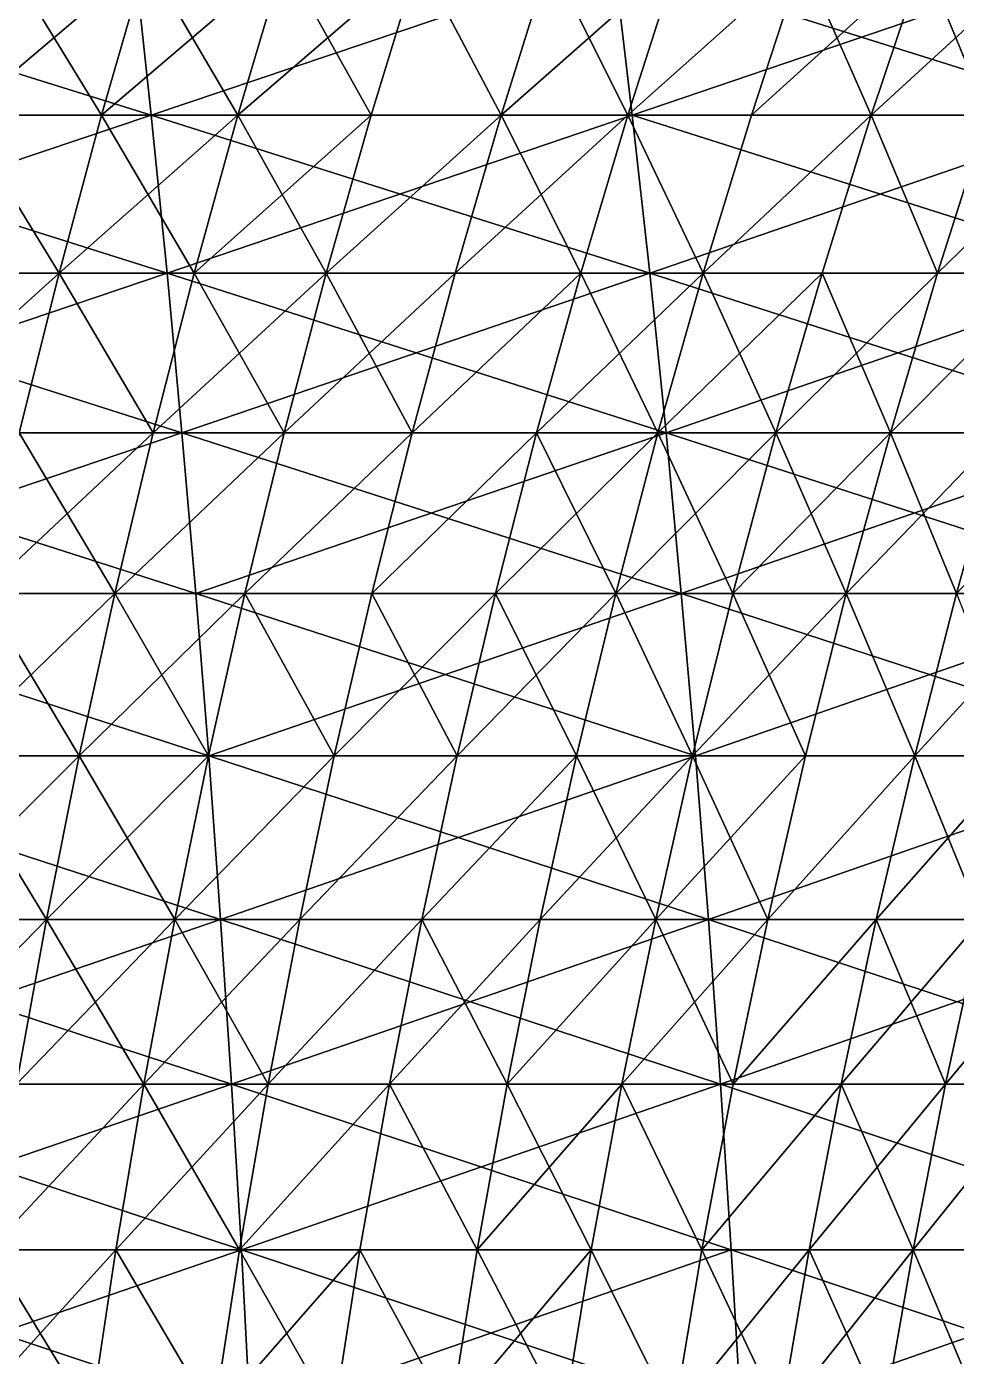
# Model space of a CAD drawing. Header units: millimetres. Extents: x -3250 to 6200, y -3250 to 3250.
# Drawn here: x 4362.1 to 4470.9, y 165.6 to 321.1 of the extents above; entities that cross this region are included whole.
import ezdxf

# ---------------------------------------------------------------- set-up
doc = ezdxf.new("R2010")
doc.units = ezdxf.units.MM
doc.header["$MEASUREMENT"] = 0
doc.layers.add('MESH_3D', color=2, linetype='CONTINUOUS')

msp = doc.modelspace()

# ---------------------------------------------------------------- linework, layer by layer
at = {"layer": 'MESH_3D'}
for points in [[(4318.3, 329.03, 529.19), (4376.72, 310.75, 535.09), (4320.07, 310.75, 521.42)], [(4318.3, 329.03, 529.19), (4374.75, 329.03, 542.82), (4376.72, 310.75, 535.09)], [(4374.75, 329.03, 26157.18), (4318.3, 329.03, 26170.81), (4320.07, 310.75, 26178.58)], [(4374.75, 329.03, 26157.18), (4320.07, 310.75, 26178.58), (4376.72, 310.75, 26164.91)], [(4354.61, 310.75, 2139.04), (4370.92, 310.75, 2153.07), (4376.19, 329.03, 2147.09)], [(4354.61, 310.75, 2139.04), (4376.19, 329.03, 2147.09), (4359.74, 329.03, 2132.93)], [(4370.92, 310.75, 24546.93), (4354.61, 310.75, 24560.96), (4359.74, 329.03, 24567.07)], [(4370.92, 310.75, 24546.93), (4359.74, 329.03, 24567.07), (4376.19, 329.03, 24552.91)], [(4370.92, 310.75, 2153.07), (4386.87, 310.75, 2167.51), (4392.29, 329.03, 2161.66)], [(4370.92, 310.75, 2153.07), (4392.29, 329.03, 2161.66), (4376.19, 329.03, 2147.09)], [(4386.87, 310.75, 24532.49), (4370.92, 310.75, 24546.93), (4376.19, 329.03, 24552.91)], [(4374.75, 329.03, 542.82), (4430.84, 329.03, 557.85), (4376.72, 310.75, 535.09)], [(4430.84, 329.03, 26142.15), (4374.75, 329.03, 26157.18), (4376.72, 310.75, 26164.91)], [(4386.87, 310.75, 24532.49), (4376.19, 329.03, 24552.91), (4392.29, 329.03, 24538.34)], [(4376.72, 310.75, 535.09), (4430.84, 329.03, 557.85), (4433, 310.75, 550.17)], [(4430.84, 329.03, 26142.15), (4376.72, 310.75, 26164.91), (4433, 310.75, 26149.83)], [(4386.87, 310.75, 2167.51), (4402.45, 310.75, 2182.34), (4408.02, 329.03, 2176.63)], [(4386.87, 310.75, 2167.51), (4408.02, 329.03, 2176.63), (4392.29, 329.03, 2161.66)], [(4402.45, 310.75, 24517.66), (4386.87, 310.75, 24532.49), (4392.29, 329.03, 24538.34)], [(4402.45, 310.75, 24517.66), (4392.29, 329.03, 24538.34), (4408.02, 329.03, 24523.37)], [(4402.45, 310.75, 2182.34), (4417.66, 310.75, 2197.55), (4408.02, 329.03, 2176.63)], [(4417.66, 310.75, 24502.45), (4402.45, 310.75, 24517.66), (4408.02, 329.03, 24523.37)], [(4408.02, 329.03, 2176.63), (4417.66, 310.75, 2197.55), (4423.37, 329.03, 2191.98)], [(4417.66, 310.75, 24502.45), (4408.02, 329.03, 24523.37), (4423.37, 329.03, 24508.02)], [(4417.66, 310.75, 2197.55), (4432.49, 310.75, 2213.13), (4438.34, 329.03, 2207.71)], [(4417.66, 310.75, 2197.55), (4438.34, 329.03, 2207.71), (4423.37, 329.03, 2191.98)], [(4432.49, 310.75, 24486.87), (4417.66, 310.75, 24502.45), (4423.37, 329.03, 24508.02)], [(4432.49, 310.75, 24486.87), (4423.37, 329.03, 24508.02), (4438.34, 329.03, 24492.29)], [(4430.84, 329.03, 557.85), (4488.9, 310.75, 566.65), (4433, 310.75, 550.17)], [(4430.84, 329.03, 557.85), (4486.55, 329.03, 574.28), (4488.9, 310.75, 566.65)], [(4486.55, 329.03, 26125.72), (4430.84, 329.03, 26142.15), (4433, 310.75, 26149.83)], [(4432.49, 310.75, 2213.13), (4446.93, 310.75, 2229.08), (4452.91, 329.03, 2223.81)], [(4432.49, 310.75, 2213.13), (4452.91, 329.03, 2223.81), (4438.34, 329.03, 2207.71)], [(4452.91, 329.03, 24476.19), (4432.49, 310.75, 24486.87), (4438.34, 329.03, 24492.29)], [(4446.93, 310.75, 24470.92), (4432.49, 310.75, 24486.87), (4452.91, 329.03, 24476.19)], [(4486.55, 329.03, 26125.72), (4433, 310.75, 26149.83), (4488.9, 310.75, 26133.35)], [(4446.93, 310.75, 2229.08), (4460.96, 310.75, 2245.39), (4467.07, 329.03, 2240.26)], [(4446.93, 310.75, 2229.08), (4467.07, 329.03, 2240.26), (4452.91, 329.03, 2223.81)], [(4460.96, 310.75, 24454.61), (4446.93, 310.75, 24470.92), (4452.91, 329.03, 24476.19)], [(4460.96, 310.75, 24454.61), (4452.91, 329.03, 24476.19), (4467.07, 329.03, 24459.74)], [(4460.96, 310.75, 2245.39), (4480.82, 329.03, 2257.07), (4467.07, 329.03, 2240.26)], [(4460.96, 310.75, 2245.39), (4474.58, 310.75, 2262.04), (4480.82, 329.03, 2257.07)], [(4474.58, 310.75, 24437.96), (4460.96, 310.75, 24454.61), (4467.07, 329.03, 24459.74)], [(4474.58, 310.75, 24437.96), (4467.07, 329.03, 24459.74), (4480.82, 329.03, 24442.93)], [(4320.07, 310.75, 521.42), (4378.57, 292.27, 527.81), (4321.74, 292.27, 514.09)], [(4320.07, 310.75, 521.42), (4376.72, 310.75, 535.09), (4378.57, 292.27, 527.81)], [(4376.72, 310.75, 26164.91), (4320.07, 310.75, 26178.58), (4321.74, 292.27, 26185.91)], [(4376.72, 310.75, 26164.91), (4321.74, 292.27, 26185.91), (4378.57, 292.27, 26172.19)], [(4349.78, 292.27, 2144.8), (4365.94, 292.27, 2158.71), (4354.61, 310.75, 2139.04)], [(4365.94, 292.27, 24541.29), (4349.78, 292.27, 24555.2), (4354.61, 310.75, 24560.96)], [(4354.61, 310.75, 2139.04), (4365.94, 292.27, 2158.71), (4370.92, 310.75, 2153.07)], [(4365.94, 292.27, 24541.29), (4354.61, 310.75, 24560.96), (4370.92, 310.75, 24546.93)], [(4365.94, 292.27, 2158.71), (4381.75, 292.27, 2173.02), (4370.92, 310.75, 2153.07)], [(4386.87, 310.75, 24532.49), (4365.94, 292.27, 24541.29), (4370.92, 310.75, 24546.93)], [(4381.75, 292.27, 24526.98), (4365.94, 292.27, 24541.29), (4386.87, 310.75, 24532.49)], [(4370.92, 310.75, 2153.07), (4381.75, 292.27, 2173.02), (4386.87, 310.75, 2167.51)], [(4376.72, 310.75, 535.09), (4435.04, 292.27, 542.94), (4378.57, 292.27, 527.81)], [(4376.72, 310.75, 535.09), (4433, 310.75, 550.17), (4435.04, 292.27, 542.94)], [(4433, 310.75, 26149.83), (4376.72, 310.75, 26164.91), (4378.57, 292.27, 26172.19)], [(4433, 310.75, 26149.83), (4378.57, 292.27, 26172.19), (4435.04, 292.27, 26157.06)], [(4381.75, 292.27, 2173.02), (4397.2, 292.27, 2187.72), (4402.45, 310.75, 2182.34)], [(4381.75, 292.27, 2173.02), (4402.45, 310.75, 2182.34), (4386.87, 310.75, 2167.51)], [(4397.2, 292.27, 24512.28), (4381.75, 292.27, 24526.98), (4386.87, 310.75, 24532.49)], [(4397.2, 292.27, 24512.28), (4386.87, 310.75, 24532.49), (4402.45, 310.75, 24517.66)], [(4397.2, 292.27, 2187.72), (4417.66, 310.75, 2197.55), (4402.45, 310.75, 2182.34)], [(4397.2, 292.27, 2187.72), (4412.28, 292.27, 2202.8), (4417.66, 310.75, 2197.55)], [(4417.66, 310.75, 24502.45), (4397.2, 292.27, 24512.28), (4402.45, 310.75, 24517.66)], [(4412.28, 292.27, 24497.2), (4397.2, 292.27, 24512.28), (4417.66, 310.75, 24502.45)], [(4412.28, 292.27, 2202.8), (4426.98, 292.27, 2218.25), (4432.49, 310.75, 2213.13)], [(4412.28, 292.27, 2202.8), (4432.49, 310.75, 2213.13), (4417.66, 310.75, 2197.55)], [(4426.98, 292.27, 24481.75), (4412.28, 292.27, 24497.2), (4417.66, 310.75, 24502.45)], [(4426.98, 292.27, 24481.75), (4417.66, 310.75, 24502.45), (4432.49, 310.75, 24486.87)], [(4426.98, 292.27, 2218.25), (4441.29, 292.27, 2234.06), (4432.49, 310.75, 2213.13)], [(4441.29, 292.27, 24465.94), (4426.98, 292.27, 24481.75), (4432.49, 310.75, 24486.87)], [(4432.49, 310.75, 2213.13), (4441.29, 292.27, 2234.06), (4446.93, 310.75, 2229.08)], [(4441.29, 292.27, 24465.94), (4432.49, 310.75, 24486.87), (4446.93, 310.75, 24470.92)], [(4433, 310.75, 550.17), (4491.11, 292.27, 559.47), (4435.04, 292.27, 542.94)], [(4433, 310.75, 550.17), (4488.9, 310.75, 566.65), (4491.11, 292.27, 559.47)], [(4488.9, 310.75, 26133.35), (4433, 310.75, 26149.83), (4435.04, 292.27, 26157.06)], [(4488.9, 310.75, 26133.35), (4435.04, 292.27, 26157.06), (4491.11, 292.27, 26140.53)], [(4441.29, 292.27, 2234.06), (4460.96, 310.75, 2245.39), (4446.93, 310.75, 2229.08)], [(4441.29, 292.27, 2234.06), (4455.2, 292.27, 2250.22), (4460.96, 310.75, 2245.39)], [(4460.96, 310.75, 24454.61), (4441.29, 292.27, 24465.94), (4446.93, 310.75, 24470.92)], [(4455.2, 292.27, 24449.78), (4441.29, 292.27, 24465.94), (4460.96, 310.75, 24454.61)], [(4455.2, 292.27, 2250.22), (4468.7, 292.27, 2266.73), (4460.96, 310.75, 2245.39)], [(4468.7, 292.27, 24433.27), (4455.2, 292.27, 24449.78), (4460.96, 310.75, 24454.61)], [(4460.96, 310.75, 2245.39), (4468.7, 292.27, 2266.73), (4474.58, 310.75, 2262.04)], [(4468.7, 292.27, 24433.27), (4460.96, 310.75, 24454.61), (4474.58, 310.75, 24437.96)], [(4468.7, 292.27, 2266.73), (4481.79, 292.27, 2283.57), (4487.78, 310.75, 2279.03)], [(4468.7, 292.27, 2266.73), (4487.78, 310.75, 2279.03), (4474.58, 310.75, 2262.04)], [(4487.78, 310.75, 24420.97), (4468.7, 292.27, 24433.27), (4474.58, 310.75, 24437.96)], [(4481.79, 292.27, 24416.43), (4468.7, 292.27, 24433.27), (4487.78, 310.75, 24420.97)], [(4321.74, 292.27, 514.09), (4378.57, 292.27, 527.81), (4380.31, 273.62, 520.97)], [(4321.74, 292.27, 514.09), (4380.31, 273.62, 520.97), (4323.31, 273.62, 507.21)], [(4378.57, 292.27, 26172.19), (4321.74, 292.27, 26185.91), (4323.31, 273.62, 26192.79)], [(4378.57, 292.27, 26172.19), (4323.31, 273.62, 26192.79), (4380.31, 273.62, 26179.03)], [(4345.24, 273.62, 2150.21), (4361.27, 273.62, 2164), (4365.94, 292.27, 2158.71)], [(4345.24, 273.62, 2150.21), (4365.94, 292.27, 2158.71), (4349.78, 292.27, 2144.8)], [(4361.27, 273.62, 24536), (4349.78, 292.27, 24555.2), (4365.94, 292.27, 24541.29)], [(4361.27, 273.62, 2164), (4376.95, 273.62, 2178.19), (4365.94, 292.27, 2158.71)], [(4376.95, 273.62, 24521.81), (4361.27, 273.62, 24536), (4365.94, 292.27, 24541.29)], [(4365.94, 292.27, 2158.71), (4376.95, 273.62, 2178.19), (4381.75, 292.27, 2173.02)], [(4376.95, 273.62, 24521.81), (4365.94, 292.27, 24541.29), (4381.75, 292.27, 24526.98)], [(4376.95, 273.62, 2178.19), (4392.28, 273.62, 2192.77), (4397.2, 292.27, 2187.72)], [(4376.95, 273.62, 2178.19), (4397.2, 292.27, 2187.72), (4381.75, 292.27, 2173.02)], [(4392.28, 273.62, 24507.23), (4376.95, 273.62, 24521.81), (4381.75, 292.27, 24526.98)], [(4378.57, 292.27, 527.81), (4436.95, 273.62, 536.14), (4380.31, 273.62, 520.97)], [(4378.57, 292.27, 527.81), (4435.04, 292.27, 542.94), (4436.95, 273.62, 536.14)], [(4435.04, 292.27, 26157.06), (4378.57, 292.27, 26172.19), (4380.31, 273.62, 26179.03)], [(4435.04, 292.27, 26157.06), (4380.31, 273.62, 26179.03), (4436.95, 273.62, 26163.86)], [(4392.28, 273.62, 24507.23), (4381.75, 292.27, 24526.98), (4397.2, 292.27, 24512.28)], [(4392.28, 273.62, 2192.77), (4412.28, 292.27, 2202.8), (4397.2, 292.27, 2187.72)], [(4392.28, 273.62, 2192.77), (4407.23, 273.62, 2207.72), (4412.28, 292.27, 2202.8)], [(4407.23, 273.62, 24492.28), (4392.28, 273.62, 24507.23), (4397.2, 292.27, 24512.28)], [(4407.23, 273.62, 24492.28), (4397.2, 292.27, 24512.28), (4412.28, 292.27, 24497.2)], [(4407.23, 273.62, 2207.72), (4421.81, 273.62, 2223.05), (4426.98, 292.27, 2218.25)], [(4407.23, 273.62, 2207.72), (4426.98, 292.27, 2218.25), (4412.28, 292.27, 2202.8)], [(4426.98, 292.27, 24481.75), (4407.23, 273.62, 24492.28), (4412.28, 292.27, 24497.2)], [(4421.81, 273.62, 24476.95), (4407.23, 273.62, 24492.28), (4426.98, 292.27, 24481.75)], [(4421.81, 273.62, 2223.05), (4441.29, 292.27, 2234.06), (4426.98, 292.27, 2218.25)], [(4421.81, 273.62, 2223.05), (4436, 273.62, 2238.73), (4441.29, 292.27, 2234.06)], [(4436, 273.62, 24461.27), (4421.81, 273.62, 24476.95), (4426.98, 292.27, 24481.75)], [(4436, 273.62, 24461.27), (4426.98, 292.27, 24481.75), (4441.29, 292.27, 24465.94)], [(4435.04, 292.27, 542.94), (4493.19, 273.62, 552.73), (4436.95, 273.62, 536.14)], [(4435.04, 292.27, 542.94), (4491.11, 292.27, 559.47), (4493.19, 273.62, 552.73)], [(4491.11, 292.27, 26140.53), (4435.04, 292.27, 26157.06), (4436.95, 273.62, 26163.86)], [(4436, 273.62, 2238.73), (4449.79, 273.62, 2254.76), (4455.2, 292.27, 2250.22)], [(4436, 273.62, 2238.73), (4455.2, 292.27, 2250.22), (4441.29, 292.27, 2234.06)], [(4449.79, 273.62, 24445.24), (4436, 273.62, 24461.27), (4441.29, 292.27, 24465.94)], [(4491.11, 292.27, 26140.53), (4436.95, 273.62, 26163.86), (4493.19, 273.62, 26147.27)], [(4449.79, 273.62, 24445.24), (4441.29, 292.27, 24465.94), (4455.2, 292.27, 24449.78)], [(4449.79, 273.62, 2254.76), (4468.7, 292.27, 2266.73), (4455.2, 292.27, 2250.22)], [(4449.79, 273.62, 2254.76), (4463.19, 273.62, 2271.13), (4468.7, 292.27, 2266.73)], [(4463.19, 273.62, 24428.87), (4449.79, 273.62, 24445.24), (4455.2, 292.27, 24449.78)], [(4463.19, 273.62, 24428.87), (4455.2, 292.27, 24449.78), (4468.7, 292.27, 24433.27)], [(4463.19, 273.62, 2271.13), (4481.79, 292.27, 2283.57), (4468.7, 292.27, 2266.73)], [(4463.19, 273.62, 2271.13), (4476.16, 273.62, 2287.83), (4481.79, 292.27, 2283.57)], [(4481.79, 292.27, 24416.43), (4463.19, 273.62, 24428.87), (4468.7, 292.27, 24433.27)], [(4476.16, 273.62, 24412.17), (4463.19, 273.62, 24428.87), (4481.79, 292.27, 24416.43)], [(4323.31, 273.62, 507.21), (4381.94, 254.79, 514.58), (4324.78, 254.79, 500.79)], [(4323.31, 273.62, 507.21), (4380.31, 273.62, 520.97), (4381.94, 254.79, 514.58)], [(4380.31, 273.62, 26179.03), (4323.31, 273.62, 26192.79), (4324.78, 254.79, 26199.21)], [(4380.31, 273.62, 26179.03), (4324.78, 254.79, 26199.21), (4381.94, 254.79, 26185.42)], [(4356.91, 254.79, 2168.94), (4372.47, 254.79, 2183.02), (4376.95, 273.62, 2178.19)], [(4356.91, 254.79, 2168.94), (4376.95, 273.62, 2178.19), (4361.27, 273.62, 2164)], [(4372.47, 254.79, 24516.98), (4356.91, 254.79, 24531.06), (4361.27, 273.62, 24536)], [(4372.47, 254.79, 24516.98), (4361.27, 273.62, 24536), (4376.95, 273.62, 24521.81)], [(4372.47, 254.79, 2183.02), (4392.28, 273.62, 2192.77), (4376.95, 273.62, 2178.19)], [(4372.47, 254.79, 2183.02), (4387.68, 254.79, 2197.48), (4392.28, 273.62, 2192.77)], [(4392.28, 273.62, 24507.23), (4372.47, 254.79, 24516.98), (4376.95, 273.62, 24521.81)], [(4387.68, 254.79, 24502.52), (4372.47, 254.79, 24516.98), (4392.28, 273.62, 24507.23)], [(4380.31, 273.62, 520.97), (4438.73, 254.79, 529.8), (4381.94, 254.79, 514.58)], [(4380.31, 273.62, 520.97), (4436.95, 273.62, 536.14), (4438.73, 254.79, 529.8)], [(4436.95, 273.62, 26163.86), (4380.31, 273.62, 26179.03), (4381.94, 254.79, 26185.42)], [(4436.95, 273.62, 26163.86), (4381.94, 254.79, 26185.42), (4438.73, 254.79, 26170.2)], [(4387.68, 254.79, 2197.48), (4402.52, 254.79, 2212.32), (4407.23, 273.62, 2207.72)], [(4387.68, 254.79, 2197.48), (4407.23, 273.62, 2207.72), (4392.28, 273.62, 2192.77)], [(4407.23, 273.62, 24492.28), (4387.68, 254.79, 24502.52), (4392.28, 273.62, 24507.23)], [(4402.52, 254.79, 24487.68), (4387.68, 254.79, 24502.52), (4407.23, 273.62, 24492.28)], [(4402.52, 254.79, 2212.32), (4416.98, 254.79, 2227.53), (4421.81, 273.62, 2223.05)], [(4402.52, 254.79, 2212.32), (4421.81, 273.62, 2223.05), (4407.23, 273.62, 2207.72)], [(4421.81, 273.62, 24476.95), (4402.52, 254.79, 24487.68), (4407.23, 273.62, 24492.28)], [(4416.98, 254.79, 24472.47), (4402.52, 254.79, 24487.68), (4421.81, 273.62, 24476.95)], [(4416.98, 254.79, 2227.53), (4436, 273.62, 2238.73), (4421.81, 273.62, 2223.05)], [(4416.98, 254.79, 2227.53), (4431.06, 254.79, 2243.09), (4436, 273.62, 2238.73)], [(4431.06, 254.79, 24456.91), (4416.98, 254.79, 24472.47), (4421.81, 273.62, 24476.95)], [(4431.06, 254.79, 24456.91), (4421.81, 273.62, 24476.95), (4436, 273.62, 24461.27)], [(4431.06, 254.79, 2243.09), (4444.75, 254.79, 2258.99), (4436, 273.62, 2238.73)], [(4449.79, 273.62, 24445.24), (4431.06, 254.79, 24456.91), (4436, 273.62, 24461.27)], [(4444.75, 254.79, 24441.01), (4431.06, 254.79, 24456.91), (4449.79, 273.62, 24445.24)], [(4436, 273.62, 2238.73), (4444.75, 254.79, 2258.99), (4449.79, 273.62, 2254.76)], [(4436.95, 273.62, 536.14), (4495.13, 254.79, 546.43), (4438.73, 254.79, 529.8)], [(4436.95, 273.62, 536.14), (4493.19, 273.62, 552.73), (4495.13, 254.79, 546.43)], [(4493.19, 273.62, 26147.27), (4436.95, 273.62, 26163.86), (4438.73, 254.79, 26170.2)], [(4493.19, 273.62, 26147.27), (4438.73, 254.79, 26170.2), (4495.13, 254.79, 26153.57)], [(4444.75, 254.79, 2258.99), (4458.03, 254.79, 2275.23), (4463.19, 273.62, 2271.13)], [(4444.75, 254.79, 2258.99), (4463.19, 273.62, 2271.13), (4449.79, 273.62, 2254.76)], [(4458.03, 254.79, 24424.77), (4444.75, 254.79, 24441.01), (4449.79, 273.62, 24445.24)], [(4458.03, 254.79, 24424.77), (4449.79, 273.62, 24445.24), (4463.19, 273.62, 24428.87)], [(4458.03, 254.79, 2275.23), (4470.91, 254.79, 2291.8), (4463.19, 273.62, 2271.13)], [(4476.16, 273.62, 24412.17), (4458.03, 254.79, 24424.77), (4463.19, 273.62, 24428.87)], [(4470.91, 254.79, 24408.2), (4458.03, 254.79, 24424.77), (4476.16, 273.62, 24412.17)], [(4463.19, 273.62, 2271.13), (4470.91, 254.79, 2291.8), (4476.16, 273.62, 2287.83)], [(4470.91, 254.79, 2291.8), (4488.72, 273.62, 2304.84), (4476.16, 273.62, 2287.83)], [(4470.91, 254.79, 2291.8), (4483.37, 254.79, 2308.69), (4488.72, 273.62, 2304.84)], [(4324.78, 254.79, 500.79), (4383.45, 235.8, 508.66), (4326.14, 235.8, 494.82)], [(4324.78, 254.79, 500.79), (4381.94, 254.79, 514.58), (4383.45, 235.8, 508.66)], [(4383.45, 235.8, 26191.34), (4324.78, 254.79, 26199.21), (4326.14, 235.8, 26205.18)], [(4381.94, 254.79, 26185.42), (4324.78, 254.79, 26199.21), (4383.45, 235.8, 26191.34)], [(4352.87, 235.8, 2173.53), (4372.47, 254.79, 2183.02), (4356.91, 254.79, 2168.94)], [(4352.87, 235.8, 2173.53), (4368.31, 235.8, 2187.5), (4372.47, 254.79, 2183.02)], [(4368.31, 235.8, 24512.5), (4352.87, 235.8, 24526.47), (4356.91, 254.79, 24531.06)], [(4368.31, 235.8, 24512.5), (4356.91, 254.79, 24531.06), (4372.47, 254.79, 24516.98)], [(4368.31, 235.8, 2187.5), (4387.68, 254.79, 2197.48), (4372.47, 254.79, 2183.02)], [(4368.31, 235.8, 2187.5), (4383.41, 235.8, 2201.86), (4387.68, 254.79, 2197.48)], [(4383.41, 235.8, 24498.14), (4368.31, 235.8, 24512.5), (4372.47, 254.79, 24516.98)], [(4383.41, 235.8, 24498.14), (4372.47, 254.79, 24516.98), (4387.68, 254.79, 24502.52)], [(4381.94, 254.79, 514.58), (4440.39, 235.8, 523.92), (4383.45, 235.8, 508.66)], [(4381.94, 254.79, 514.58), (4438.73, 254.79, 529.8), (4440.39, 235.8, 523.92)], [(4438.73, 254.79, 26170.2), (4381.94, 254.79, 26185.42), (4383.45, 235.8, 26191.34)], [(4383.41, 235.8, 2201.86), (4398.14, 235.8, 2216.59), (4387.68, 254.79, 2197.48)], [(4398.14, 235.8, 24483.41), (4383.41, 235.8, 24498.14), (4387.68, 254.79, 24502.52)], [(4438.73, 254.79, 26170.2), (4383.45, 235.8, 26191.34), (4440.39, 235.8, 26176.08)], [(4387.68, 254.79, 2197.48), (4398.14, 235.8, 2216.59), (4402.52, 254.79, 2212.32)], [(4398.14, 235.8, 24483.41), (4387.68, 254.79, 24502.52), (4402.52, 254.79, 24487.68)], [(4398.14, 235.8, 2216.59), (4412.5, 235.8, 2231.69), (4416.98, 254.79, 2227.53)], [(4398.14, 235.8, 2216.59), (4416.98, 254.79, 2227.53), (4402.52, 254.79, 2212.32)], [(4412.5, 235.8, 24468.31), (4398.14, 235.8, 24483.41), (4402.52, 254.79, 24487.68)], [(4412.5, 235.8, 24468.31), (4402.52, 254.79, 24487.68), (4416.98, 254.79, 24472.47)], [(4412.5, 235.8, 2231.69), (4431.06, 254.79, 2243.09), (4416.98, 254.79, 2227.53)], [(4412.5, 235.8, 2231.69), (4426.47, 235.8, 2247.13), (4431.06, 254.79, 2243.09)], [(4426.47, 235.8, 24452.87), (4412.5, 235.8, 24468.31), (4416.98, 254.79, 24472.47)], [(4426.47, 235.8, 24452.87), (4416.98, 254.79, 24472.47), (4431.06, 254.79, 24456.91)], [(4426.47, 235.8, 2247.13), (4440.06, 235.8, 2262.92), (4431.06, 254.79, 2243.09)], [(4440.06, 235.8, 24437.08), (4426.47, 235.8, 24452.87), (4431.06, 254.79, 24456.91)], [(4431.06, 254.79, 2243.09), (4440.06, 235.8, 2262.92), (4444.75, 254.79, 2258.99)], [(4440.06, 235.8, 24437.08), (4431.06, 254.79, 24456.91), (4444.75, 254.79, 24441.01)], [(4438.73, 254.79, 529.8), (4495.13, 254.79, 546.43), (4440.39, 235.8, 523.92)], [(4496.94, 235.8, 26159.41), (4438.73, 254.79, 26170.2), (4440.39, 235.8, 26176.08)], [(4495.13, 254.79, 26153.57), (4438.73, 254.79, 26170.2), (4496.94, 235.8, 26159.41)], [(4440.06, 235.8, 2262.92), (4453.25, 235.8, 2279.05), (4458.03, 254.79, 2275.23)], [(4440.06, 235.8, 2262.92), (4458.03, 254.79, 2275.23), (4444.75, 254.79, 2258.99)], [(4453.25, 235.8, 24420.95), (4440.06, 235.8, 24437.08), (4444.75, 254.79, 24441.01)], [(4440.39, 235.8, 523.92), (4495.13, 254.79, 546.43), (4496.94, 235.8, 540.59)], [(4453.25, 235.8, 24420.95), (4444.75, 254.79, 24441.01), (4458.03, 254.79, 24424.77)], [(4453.25, 235.8, 2279.05), (4466.04, 235.8, 2295.5), (4458.03, 254.79, 2275.23)], [(4466.04, 235.8, 24404.5), (4453.25, 235.8, 24420.95), (4458.03, 254.79, 24424.77)], [(4458.03, 254.79, 2275.23), (4466.04, 235.8, 2295.5), (4470.91, 254.79, 2291.8)], [(4466.04, 235.8, 24404.5), (4458.03, 254.79, 24424.77), (4470.91, 254.79, 24408.2)], [(4466.04, 235.8, 2295.5), (4478.41, 235.8, 2312.26), (4483.37, 254.79, 2308.69)], [(4466.04, 235.8, 2295.5), (4483.37, 254.79, 2308.69), (4470.91, 254.79, 2291.8)], [(4478.41, 235.8, 24387.74), (4466.04, 235.8, 24404.5), (4470.91, 254.79, 24408.2)], [(4326.14, 235.8, 494.82), (4384.84, 216.67, 503.19), (4327.4, 216.67, 489.32)], [(4326.14, 235.8, 494.82), (4383.45, 235.8, 508.66), (4384.84, 216.67, 503.19)], [(4384.84, 216.67, 26196.81), (4326.14, 235.8, 26205.18), (4327.4, 216.67, 26210.68)], [(4383.45, 235.8, 26191.34), (4326.14, 235.8, 26205.18), (4384.84, 216.67, 26196.81)], [(4349.13, 216.67, 2177.76), (4364.48, 216.67, 2191.64), (4352.87, 235.8, 2173.53)], [(4368.31, 235.8, 24512.5), (4349.13, 216.67, 24522.24), (4352.87, 235.8, 24526.47)], [(4364.48, 216.67, 24508.36), (4349.13, 216.67, 24522.24), (4368.31, 235.8, 24512.5)], [(4352.87, 235.8, 2173.53), (4364.48, 216.67, 2191.64), (4368.31, 235.8, 2187.5)], [(4364.48, 216.67, 2191.64), (4379.47, 216.67, 2205.9), (4383.41, 235.8, 2201.86)], [(4364.48, 216.67, 2191.64), (4383.41, 235.8, 2201.86), (4368.31, 235.8, 2187.5)], [(4379.47, 216.67, 24494.1), (4364.48, 216.67, 24508.36), (4368.31, 235.8, 24512.5)], [(4379.47, 216.67, 24494.1), (4368.31, 235.8, 24512.5), (4383.41, 235.8, 24498.14)], [(4379.47, 216.67, 2205.9), (4394.1, 216.67, 2220.53), (4398.14, 235.8, 2216.59)], [(4379.47, 216.67, 2205.9), (4398.14, 235.8, 2216.59), (4383.41, 235.8, 2201.86)], [(4398.14, 235.8, 24483.41), (4379.47, 216.67, 24494.1), (4383.41, 235.8, 24498.14)], [(4394.1, 216.67, 24479.47), (4379.47, 216.67, 24494.1), (4398.14, 235.8, 24483.41)], [(4383.45, 235.8, 508.66), (4441.92, 216.67, 518.48), (4384.84, 216.67, 503.19)], [(4383.45, 235.8, 508.66), (4440.39, 235.8, 523.92), (4441.92, 216.67, 518.48)], [(4440.39, 235.8, 26176.08), (4383.45, 235.8, 26191.34), (4384.84, 216.67, 26196.81)], [(4440.39, 235.8, 26176.08), (4384.84, 216.67, 26196.81), (4441.92, 216.67, 26181.52)], [(4394.1, 216.67, 2220.53), (4408.36, 216.67, 2235.52), (4412.5, 235.8, 2231.69)], [(4394.1, 216.67, 2220.53), (4412.5, 235.8, 2231.69), (4398.14, 235.8, 2216.59)], [(4412.5, 235.8, 24468.31), (4394.1, 216.67, 24479.47), (4398.14, 235.8, 24483.41)], [(4408.36, 216.67, 24464.48), (4394.1, 216.67, 24479.47), (4412.5, 235.8, 24468.31)], [(4408.36, 216.67, 2235.52), (4426.47, 235.8, 2247.13), (4412.5, 235.8, 2231.69)], [(4408.36, 216.67, 2235.52), (4422.24, 216.67, 2250.87), (4426.47, 235.8, 2247.13)], [(4426.47, 235.8, 24452.87), (4408.36, 216.67, 24464.48), (4412.5, 235.8, 24468.31)], [(4422.24, 216.67, 24449.13), (4408.36, 216.67, 24464.48), (4426.47, 235.8, 24452.87)], [(4422.24, 216.67, 2250.87), (4435.74, 216.67, 2266.55), (4440.06, 235.8, 2262.92)], [(4422.24, 216.67, 2250.87), (4440.06, 235.8, 2262.92), (4426.47, 235.8, 2247.13)], [(4435.74, 216.67, 24433.45), (4422.24, 216.67, 24449.13), (4426.47, 235.8, 24452.87)], [(4435.74, 216.67, 24433.45), (4426.47, 235.8, 24452.87), (4440.06, 235.8, 24437.08)], [(4435.74, 216.67, 2266.55), (4448.84, 216.67, 2282.57), (4440.06, 235.8, 2262.92)], [(4453.25, 235.8, 24420.95), (4435.74, 216.67, 24433.45), (4440.06, 235.8, 24437.08)], [(4448.84, 216.67, 24417.43), (4435.74, 216.67, 24433.45), (4453.25, 235.8, 24420.95)], [(4440.06, 235.8, 2262.92), (4448.84, 216.67, 2282.57), (4453.25, 235.8, 2279.05)], [(4440.39, 235.8, 523.92), (4496.94, 235.8, 540.59), (4441.92, 216.67, 518.48)], [(4496.94, 235.8, 26159.41), (4440.39, 235.8, 26176.08), (4441.92, 216.67, 26181.52)], [(4441.92, 216.67, 518.48), (4496.94, 235.8, 540.59), (4498.6, 216.67, 535.2)], [(4496.94, 235.8, 26159.41), (4441.92, 216.67, 26181.52), (4498.6, 216.67, 26164.8)], [(4448.84, 216.67, 2282.57), (4466.04, 235.8, 2295.5), (4453.25, 235.8, 2279.05)], [(4448.84, 216.67, 2282.57), (4461.54, 216.67, 2298.9), (4466.04, 235.8, 2295.5)], [(4466.04, 235.8, 24404.5), (4448.84, 216.67, 24417.43), (4453.25, 235.8, 24420.95)], [(4461.54, 216.67, 24401.1), (4448.84, 216.67, 24417.43), (4466.04, 235.8, 24404.5)], [(4461.54, 216.67, 2298.9), (4478.41, 235.8, 2312.26), (4466.04, 235.8, 2295.5)], [(4461.54, 216.67, 2298.9), (4473.83, 216.67, 2315.55), (4478.41, 235.8, 2312.26)], [(4473.83, 216.67, 24384.45), (4461.54, 216.67, 24401.1), (4466.04, 235.8, 24404.5)], [(4473.83, 216.67, 24384.45), (4466.04, 235.8, 24404.5), (4478.41, 235.8, 24387.74)], [(4327.4, 216.67, 489.32), (4386.11, 197.41, 498.19), (4328.55, 197.41, 484.29)], [(4327.4, 216.67, 489.32), (4384.84, 216.67, 503.19), (4386.11, 197.41, 498.19)], [(4384.84, 216.67, 26196.81), (4327.4, 216.67, 26210.68), (4328.55, 197.41, 26215.71)], [(4384.84, 216.67, 26196.81), (4328.55, 197.41, 26215.71), (4386.11, 197.41, 26201.81)], [(4345.72, 197.41, 2181.63), (4364.48, 216.67, 2191.64), (4349.13, 216.67, 2177.76)], [(4345.72, 197.41, 2181.63), (4360.96, 197.41, 2195.42), (4364.48, 216.67, 2191.64)], [(4360.96, 197.41, 24504.58), (4349.13, 216.67, 24522.24), (4364.48, 216.67, 24508.36)], [(4360.96, 197.41, 2195.42), (4375.86, 197.41, 2209.6), (4379.47, 216.67, 2205.9)], [(4360.96, 197.41, 2195.42), (4379.47, 216.67, 2205.9), (4364.48, 216.67, 2191.64)], [(4375.86, 197.41, 24490.4), (4360.96, 197.41, 24504.58), (4364.48, 216.67, 24508.36)], [(4375.86, 197.41, 24490.4), (4364.48, 216.67, 24508.36), (4379.47, 216.67, 24494.1)], [(4375.86, 197.41, 2209.6), (4390.4, 197.41, 2224.14), (4379.47, 216.67, 2205.9)], [(4394.1, 216.67, 24479.47), (4375.86, 197.41, 24490.4), (4379.47, 216.67, 24494.1)], [(4390.4, 197.41, 24475.86), (4375.86, 197.41, 24490.4), (4394.1, 216.67, 24479.47)], [(4379.47, 216.67, 2205.9), (4390.4, 197.41, 2224.14), (4394.1, 216.67, 2220.53)], [(4384.84, 216.67, 503.19), (4441.92, 216.67, 518.48), (4443.32, 197.41, 513.52)], [(4384.84, 216.67, 503.19), (4443.32, 197.41, 513.52), (4386.11, 197.41, 498.19)], [(4441.92, 216.67, 26181.52), (4384.84, 216.67, 26196.81), (4386.11, 197.41, 26201.81)], [(4441.92, 216.67, 26181.52), (4386.11, 197.41, 26201.81), (4443.32, 197.41, 26186.48)], [(4390.4, 197.41, 2224.14), (4408.36, 216.67, 2235.52), (4394.1, 216.67, 2220.53)], [(4390.4, 197.41, 2224.14), (4404.58, 197.41, 2239.04), (4408.36, 216.67, 2235.52)], [(4408.36, 216.67, 24464.48), (4390.4, 197.41, 24475.86), (4394.1, 216.67, 24479.47)], [(4404.58, 197.41, 24460.96), (4390.4, 197.41, 24475.86), (4408.36, 216.67, 24464.48)], [(4404.58, 197.41, 2239.04), (4418.37, 197.41, 2254.28), (4422.24, 216.67, 2250.87)], [(4404.58, 197.41, 2239.04), (4422.24, 216.67, 2250.87), (4408.36, 216.67, 2235.52)], [(4418.37, 197.41, 24445.72), (4404.58, 197.41, 24460.96), (4408.36, 216.67, 24464.48)], [(4418.37, 197.41, 24445.72), (4408.36, 216.67, 24464.48), (4422.24, 216.67, 24449.13)], [(4418.37, 197.41, 2254.28), (4431.79, 197.41, 2269.87), (4435.74, 216.67, 2266.55)], [(4418.37, 197.41, 2254.28), (4435.74, 216.67, 2266.55), (4422.24, 216.67, 2250.87)], [(4435.74, 216.67, 24433.45), (4418.37, 197.41, 24445.72), (4422.24, 216.67, 24449.13)], [(4431.79, 197.41, 24430.13), (4418.37, 197.41, 24445.72), (4435.74, 216.67, 24433.45)], [(4431.79, 197.41, 2269.87), (4448.84, 216.67, 2282.57), (4435.74, 216.67, 2266.55)], [(4431.79, 197.41, 2269.87), (4444.81, 197.41, 2285.78), (4448.84, 216.67, 2282.57)], [(4444.81, 197.41, 24414.22), (4431.79, 197.41, 24430.13), (4435.74, 216.67, 24433.45)], [(4444.81, 197.41, 24414.22), (4435.74, 216.67, 24433.45), (4448.84, 216.67, 24417.43)], [(4441.92, 216.67, 518.48), (4500.12, 197.41, 530.26), (4443.32, 197.41, 513.52)], [(4441.92, 216.67, 518.48), (4498.6, 216.67, 535.2), (4500.12, 197.41, 530.26)], [(4498.6, 216.67, 26164.8), (4441.92, 216.67, 26181.52), (4443.32, 197.41, 26186.48)], [(4498.6, 216.67, 26164.8), (4443.32, 197.41, 26186.48), (4500.12, 197.41, 26169.74)], [(4444.81, 197.41, 2285.78), (4457.43, 197.41, 2302.02), (4461.54, 216.67, 2298.9)], [(4444.81, 197.41, 2285.78), (4461.54, 216.67, 2298.9), (4448.84, 216.67, 2282.57)], [(4461.54, 216.67, 24401.1), (4444.81, 197.41, 24414.22), (4448.84, 216.67, 24417.43)], [(4457.43, 197.41, 24397.98), (4444.81, 197.41, 24414.22), (4461.54, 216.67, 24401.1)], [(4457.43, 197.41, 2302.02), (4469.64, 197.41, 2318.56), (4473.83, 216.67, 2315.55)], [(4457.43, 197.41, 2302.02), (4473.83, 216.67, 2315.55), (4461.54, 216.67, 2298.9)], [(4469.64, 197.41, 24381.44), (4457.43, 197.41, 24397.98), (4461.54, 216.67, 24401.1)], [(4469.64, 197.41, 24381.44), (4461.54, 216.67, 24401.1), (4473.83, 216.67, 24384.45)], [(4469.64, 197.41, 2318.56), (4485.7, 216.67, 2332.5), (4473.83, 216.67, 2315.55)], [(4469.64, 197.41, 2318.56), (4481.43, 197.41, 2335.41), (4485.7, 216.67, 2332.5)], [(4481.43, 197.41, 24364.59), (4469.64, 197.41, 24381.44), (4473.83, 216.67, 24384.45)], [(4328.55, 197.41, 484.29), (4386.11, 197.41, 498.19), (4387.27, 178.02, 493.65)], [(4328.55, 197.41, 484.29), (4387.27, 178.02, 493.65), (4329.59, 178.02, 479.73)], [(4386.11, 197.41, 26201.81), (4328.55, 197.41, 26215.71), (4329.59, 178.02, 26220.27)], [(4386.11, 197.41, 26201.81), (4329.59, 178.02, 26220.27), (4387.27, 178.02, 26206.35)], [(4357.78, 178.02, 2198.86), (4372.59, 178.02, 2212.95), (4375.86, 197.41, 2209.6)], [(4357.78, 178.02, 2198.86), (4375.86, 197.41, 2209.6), (4360.96, 197.41, 2195.42)], [(4375.86, 197.41, 24490.4), (4357.78, 178.02, 24501.14), (4360.96, 197.41, 24504.58)], [(4372.59, 178.02, 24487.05), (4357.78, 178.02, 24501.14), (4375.86, 197.41, 24490.4)], [(4372.59, 178.02, 2212.95), (4387.05, 178.02, 2227.41), (4390.4, 197.41, 2224.14)], [(4372.59, 178.02, 2212.95), (4390.4, 197.41, 2224.14), (4375.86, 197.41, 2209.6)], [(4387.05, 178.02, 24472.59), (4372.59, 178.02, 24487.05), (4375.86, 197.41, 24490.4)], [(4387.05, 178.02, 24472.59), (4375.86, 197.41, 24490.4), (4390.4, 197.41, 24475.86)], [(4386.11, 197.41, 498.19), (4443.32, 197.41, 513.52), (4444.58, 178.02, 509.01)], [(4386.11, 197.41, 498.19), (4444.58, 178.02, 509.01), (4387.27, 178.02, 493.65)], [(4443.32, 197.41, 26186.48), (4386.11, 197.41, 26201.81), (4387.27, 178.02, 26206.35)], [(4387.05, 178.02, 2227.41), (4404.58, 197.41, 2239.04), (4390.4, 197.41, 2224.14)], [(4387.05, 178.02, 2227.41), (4401.14, 178.02, 2242.22), (4404.58, 197.41, 2239.04)], [(4404.58, 197.41, 24460.96), (4387.05, 178.02, 24472.59), (4390.4, 197.41, 24475.86)], [(4401.14, 178.02, 24457.78), (4387.05, 178.02, 24472.59), (4404.58, 197.41, 24460.96)], [(4443.32, 197.41, 26186.48), (4387.27, 178.02, 26206.35), (4444.58, 178.02, 26190.99)], [(4401.14, 178.02, 2242.22), (4414.86, 178.02, 2257.38), (4404.58, 197.41, 2239.04)], [(4414.86, 178.02, 24442.62), (4401.14, 178.02, 24457.78), (4404.58, 197.41, 24460.96)], [(4404.58, 197.41, 2239.04), (4414.86, 178.02, 2257.38), (4418.37, 197.41, 2254.28)], [(4414.86, 178.02, 24442.62), (4404.58, 197.41, 24460.96), (4418.37, 197.41, 24445.72)], [(4414.86, 178.02, 2257.38), (4431.79, 197.41, 2269.87), (4418.37, 197.41, 2254.28)], [(4414.86, 178.02, 2257.38), (4428.2, 178.02, 2272.88), (4431.79, 197.41, 2269.87)], [(4428.2, 178.02, 24427.12), (4414.86, 178.02, 24442.62), (4418.37, 197.41, 24445.72)], [(4428.2, 178.02, 24427.12), (4418.37, 197.41, 24445.72), (4431.79, 197.41, 24430.13)], [(4428.2, 178.02, 2272.88), (4441.15, 178.02, 2288.7), (4431.79, 197.41, 2269.87)], [(4441.15, 178.02, 24411.3), (4428.2, 178.02, 24427.12), (4431.79, 197.41, 24430.13)], [(4431.79, 197.41, 2269.87), (4441.15, 178.02, 2288.7), (4444.81, 197.41, 2285.78)], [(4441.15, 178.02, 24411.3), (4431.79, 197.41, 24430.13), (4444.81, 197.41, 24414.22)], [(4441.15, 178.02, 2288.7), (4457.43, 197.41, 2302.02), (4444.81, 197.41, 2285.78)], [(4441.15, 178.02, 2288.7), (4453.69, 178.02, 2304.85), (4457.43, 197.41, 2302.02)], [(4457.43, 197.41, 24397.98), (4441.15, 178.02, 24411.3), (4444.81, 197.41, 24414.22)], [(4453.69, 178.02, 24395.15), (4441.15, 178.02, 24411.3), (4457.43, 197.41, 24397.98)], [(4443.32, 197.41, 513.52), (4500.12, 197.41, 530.26), (4501.5, 178.02, 525.79)], [(4443.32, 197.41, 513.52), (4501.5, 178.02, 525.79), (4444.58, 178.02, 509.01)], [(4501.5, 178.02, 26174.21), (4443.32, 197.41, 26186.48), (4444.58, 178.02, 26190.99)], [(4500.12, 197.41, 26169.74), (4443.32, 197.41, 26186.48), (4501.5, 178.02, 26174.21)], [(4453.69, 178.02, 2304.85), (4465.84, 178.02, 2321.3), (4469.64, 197.41, 2318.56)], [(4453.69, 178.02, 2304.85), (4469.64, 197.41, 2318.56), (4457.43, 197.41, 2302.02)], [(4465.84, 178.02, 24378.7), (4453.69, 178.02, 24395.15), (4457.43, 197.41, 24397.98)], [(4465.84, 178.02, 24378.7), (4457.43, 197.41, 24397.98), (4469.64, 197.41, 24381.44)], [(4465.84, 178.02, 2321.3), (4481.43, 197.41, 2335.41), (4469.64, 197.41, 2318.56)], [(4465.84, 178.02, 2321.3), (4477.56, 178.02, 2338.05), (4481.43, 197.41, 2335.41)], [(4481.43, 197.41, 24364.59), (4465.84, 178.02, 24378.7), (4469.64, 197.41, 24381.44)], [(4477.56, 178.02, 24361.95), (4465.84, 178.02, 24378.7), (4481.43, 197.41, 24364.59)], [(4329.59, 178.02, 479.73), (4387.27, 178.02, 493.65), (4330.52, 158.52, 475.64)], [(4388.3, 158.52, 26210.41), (4329.59, 178.02, 26220.27), (4330.52, 158.52, 26224.36)], [(4387.27, 178.02, 26206.35), (4329.59, 178.02, 26220.27), (4388.3, 158.52, 26210.41)], [(4330.52, 158.52, 475.64), (4387.27, 178.02, 493.65), (4388.3, 158.52, 489.59)], [(4354.93, 158.52, 2201.93), (4369.66, 158.52, 2215.95), (4372.59, 178.02, 2212.95)], [(4354.93, 158.52, 2201.93), (4372.59, 178.02, 2212.95), (4357.78, 178.02, 2198.86)], [(4369.66, 158.52, 24484.05), (4354.93, 158.52, 24498.07), (4357.78, 178.02, 24501.14)], [(4369.66, 158.52, 24484.05), (4357.78, 178.02, 24501.14), (4372.59, 178.02, 24487.05)], [(4369.66, 158.52, 2215.95), (4384.05, 158.52, 2230.34), (4372.59, 178.02, 2212.95)], [(4384.05, 158.52, 24469.66), (4369.66, 158.52, 24484.05), (4372.59, 178.02, 24487.05)], [(4372.59, 178.02, 2212.95), (4384.05, 158.52, 2230.34), (4387.05, 178.02, 2227.41)], [(4384.05, 158.52, 24469.66), (4372.59, 178.02, 24487.05), (4387.05, 178.02, 24472.59)], [(4384.05, 158.52, 2230.34), (4398.07, 158.52, 2245.07), (4401.14, 178.02, 2242.22)], [(4384.05, 158.52, 2230.34), (4401.14, 178.02, 2242.22), (4387.05, 178.02, 2227.41)], [(4398.07, 158.52, 24454.93), (4384.05, 158.52, 24469.66), (4387.05, 178.02, 24472.59)], [(4398.07, 158.52, 24454.93), (4387.05, 178.02, 24472.59), (4401.14, 178.02, 24457.78)], [(4387.27, 178.02, 493.65), (4444.58, 178.02, 509.01), (4445.72, 158.52, 504.97)], [(4387.27, 178.02, 493.65), (4445.72, 158.52, 504.97), (4388.3, 158.52, 489.59)], [(4444.58, 178.02, 26190.99), (4387.27, 178.02, 26206.35), (4388.3, 158.52, 26210.41)], [(4444.58, 178.02, 26190.99), (4388.3, 158.52, 26210.41), (4445.72, 158.52, 26195.03)], [(4398.07, 158.52, 2245.07), (4411.72, 158.52, 2260.16), (4401.14, 178.02, 2242.22)], [(4411.72, 158.52, 24439.84), (4398.07, 158.52, 24454.93), (4401.14, 178.02, 24457.78)], [(4401.14, 178.02, 2242.22), (4411.72, 158.52, 2260.16), (4414.86, 178.02, 2257.38)], [(4411.72, 158.52, 24439.84), (4401.14, 178.02, 24457.78), (4414.86, 178.02, 24442.62)], [(4411.72, 158.52, 2260.16), (4428.2, 178.02, 2272.88), (4414.86, 178.02, 2257.38)], [(4411.72, 158.52, 2260.16), (4424.99, 158.52, 2275.57), (4428.2, 178.02, 2272.88)], [(4424.99, 158.52, 24424.43), (4411.72, 158.52, 24439.84), (4414.86, 178.02, 24442.62)], [(4424.99, 158.52, 24424.43), (4414.86, 178.02, 24442.62), (4428.2, 178.02, 24427.12)], [(4424.99, 158.52, 2275.57), (4437.87, 158.52, 2291.32), (4428.2, 178.02, 2272.88)], [(4437.87, 158.52, 24408.68), (4424.99, 158.52, 24424.43), (4428.2, 178.02, 24427.12)], [(4428.2, 178.02, 2272.88), (4437.87, 158.52, 2291.32), (4441.15, 178.02, 2288.7)], [(4437.87, 158.52, 24408.68), (4428.2, 178.02, 24427.12), (4441.15, 178.02, 24411.3)], [(4437.87, 158.52, 2291.32), (4450.35, 158.52, 2307.38), (4453.69, 178.02, 2304.85)], [(4437.87, 158.52, 2291.32), (4453.69, 178.02, 2304.85), (4441.15, 178.02, 2288.7)], [(4450.35, 158.52, 24392.62), (4437.87, 158.52, 24408.68), (4441.15, 178.02, 24411.3)], [(4450.35, 158.52, 24392.62), (4441.15, 178.02, 24411.3), (4453.69, 178.02, 24395.15)], [(4444.58, 178.02, 509.01), (4501.5, 178.02, 525.79), (4445.72, 158.52, 504.97)], [(4502.74, 158.52, 26178.22), (4444.58, 178.02, 26190.99), (4445.72, 158.52, 26195.03)], [(4501.5, 178.02, 26174.21), (4444.58, 178.02, 26190.99), (4502.74, 158.52, 26178.22)], [(4445.72, 158.52, 504.97), (4501.5, 178.02, 525.79), (4502.74, 158.52, 521.78)], [(4450.35, 158.52, 2307.38), (4465.84, 178.02, 2321.3), (4453.69, 178.02, 2304.85)], [(4450.35, 158.52, 2307.38), (4462.43, 158.52, 2323.75), (4465.84, 178.02, 2321.3)], [(4462.43, 158.52, 24376.25), (4450.35, 158.52, 24392.62), (4453.69, 178.02, 24395.15)], [(4462.43, 158.52, 24376.25), (4453.69, 178.02, 24395.15), (4465.84, 178.02, 24378.7)], [(4462.43, 158.52, 2323.75), (4474.1, 158.52, 2340.41), (4465.84, 178.02, 2321.3)], [(4474.1, 158.52, 24359.59), (4462.43, 158.52, 24376.25), (4465.84, 178.02, 24378.7)], [(4465.84, 178.02, 2321.3), (4474.1, 158.52, 2340.41), (4477.56, 178.02, 2338.05)], [(4474.1, 158.52, 24359.59), (4465.84, 178.02, 24378.7), (4477.56, 178.02, 24361.95)]]:
    msp.add_3dface(points, dxfattribs=at)

doc.saveas('drawing.dxf')
